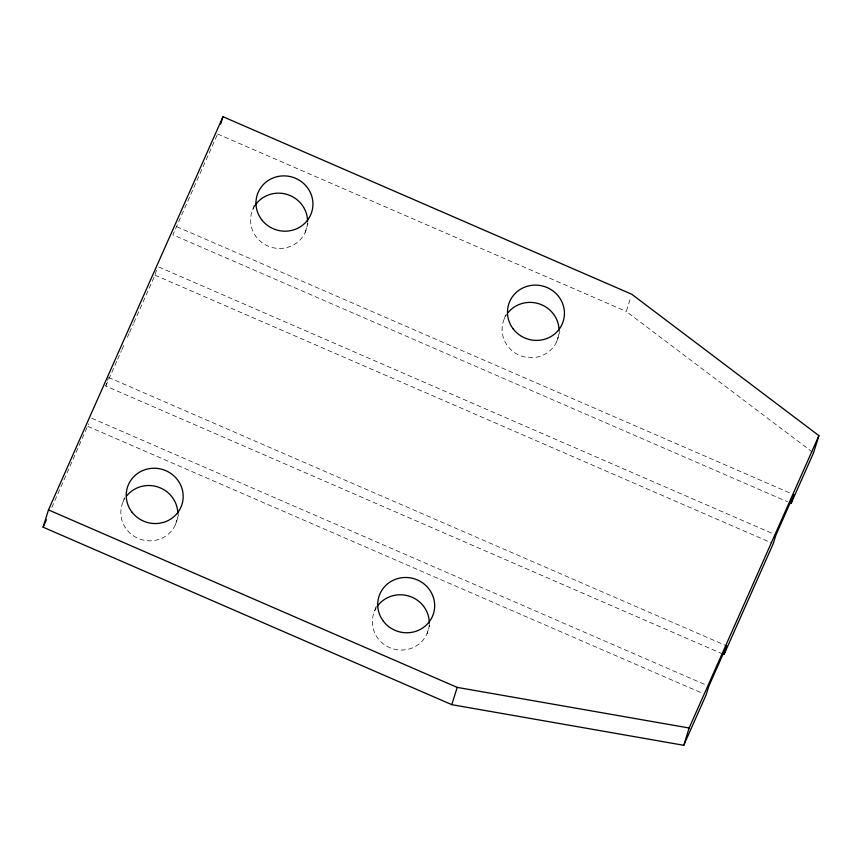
<?xml version="1.0" encoding="UTF-8"?>
<svg xmlns="http://www.w3.org/2000/svg" width="862" height="862" viewBox="0 0 862 862"><rect width="100%" height="100%" fill="white"/><g stroke="black" fill="none" stroke-linecap="round" stroke-linejoin="round"><path stroke-width="0.65" stroke-dasharray="4.31 3.23" d="M51.828 507.502L88.614 423.888M722.798 654.01L105.746 386.036L108.052 378.633M133.869 322.668L154.966 275.14L156.496 270.194M123.104 501.803L125.033 495.628M252.868 209.434L254.409 204.499M175.503 524.559L178.585 514.679M305.267 232.19L307.96 223.549M374.614 611.029L376.155 606.094M504.378 318.66L505.531 314.953M427.013 633.785L429.707 625.144M556.777 341.417L559.847 331.547M812.446 452.108L626.308 311.484L630.919 296.679M105.746 386.036L117.103 360.445M117.641 359.228L121.423 350.694M121.973 349.476L124.678 343.378M127.382 337.29L128.998 333.626M129.537 332.409L133.33 323.886M217.062 135.226L172.863 234.809L787.448 501.716M217.601 133.998L626.308 311.484M176.785 226.706L791.37 493.614M158.888 267.037L775.94 535.011M154.966 275.14L772.018 543.114M108.429 377.394L726.72 645.907M91.771 418.253L706.355 685.161M87.849 426.356L702.433 693.263M177.507 517.642A28.575 27.562 17.3 0 1 139.859 539.073A28.575 27.562 17.3 0 1 124.796 498.602M429.254 624.487A28.575 27.562 17.3 0 1 392.544 648.698A28.575 27.562 17.3 0 1 376.295 607.829M307.518 222.892A28.575 27.562 17.3 0 1 270.205 246.909A28.575 27.562 17.3 0 1 255.217 205.221M558.781 334.499A28.575 27.562 17.3 0 1 520.54 355.715A28.575 27.562 17.3 0 1 506.716 314.447"/><path stroke-width="1.29" d="M43.1 527.178L48.477 509.895L222.989 116.715L631.684 294.211L818.9 435.644L813.523 452.916L791.144 503.322L793.837 494.691L775.94 535.011L773.246 543.653L724.026 654.549L726.72 645.907L708.823 686.238L706.129 694.88L683.76 745.285L451.796 704.674L43.1 527.178L46.376 519.797M220.683 124.117L222.989 116.715M451.796 704.674L457.183 687.391L689.137 728.002L818.9 435.644M683.76 745.285L689.137 728.002M48.477 509.895L457.183 687.391M126.897 495.661A28.575 27.562 17.3 0 1 158.759 487.278A28.575 27.562 17.3 0 1 177.798 514.043M376.963 606.816A28.575 27.562 17.3 0 1 409.084 596.116A28.575 27.562 17.3 0 1 429.298 623.269M255.217 205.221A28.575 27.562 17.3 0 1 287.337 194.521A28.575 27.562 17.3 0 1 307.551 221.674M508.16 312.529A28.575 27.562 17.3 0 1 540.021 304.146A28.575 27.562 17.3 0 1 559.061 330.9M383.407 621.265A28.575 27.562 17.3 0 0 432.39 616.502A28.575 27.562 17.3 0 0 402.78 577.615A28.575 27.562 17.3 0 0 383.407 621.265M131.908 512.039A28.575 27.562 17.3 0 0 180.891 507.276A28.575 27.562 17.3 0 0 151.281 468.378A28.575 27.562 17.3 0 0 131.908 512.039M513.17 328.896A28.575 27.562 17.3 0 0 562.153 324.134A28.575 27.562 17.3 0 0 532.544 285.247A28.575 27.562 17.3 0 0 513.17 328.896M261.66 219.67A28.575 27.562 17.3 0 0 310.654 214.907A28.575 27.562 17.3 0 0 281.034 176.02A28.575 27.562 17.3 0 0 261.66 219.67"/></g></svg>
